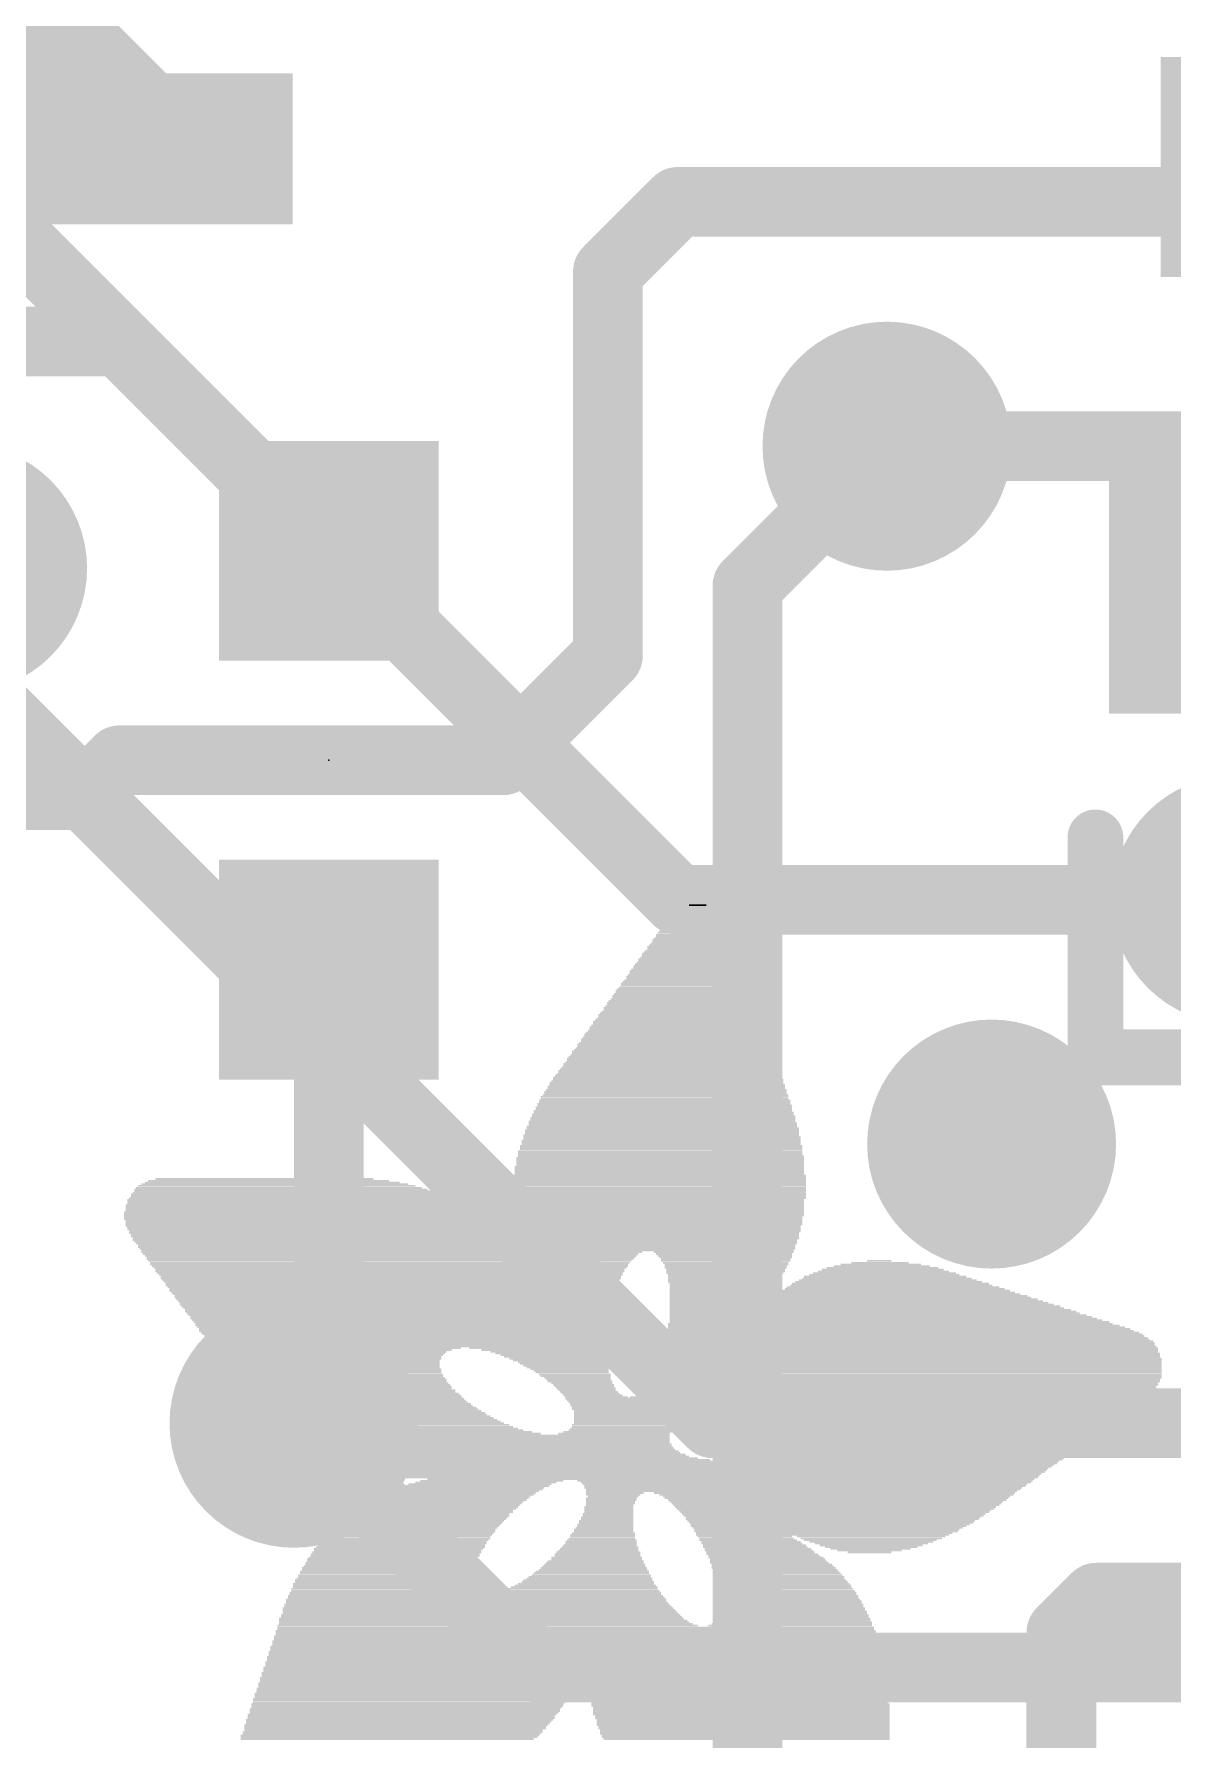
# Model space of a CAD drawing. Extents: x -6.8 to 60.3, y -8.9 to 34.9.
# Drawn here: x 18.74 to 22.89, y 4.82 to 11.02 of the extents above; entities that cross this region are included whole.
import ezdxf

# ---------------------------------------------------------------- set-up
doc = ezdxf.new("R2010")
doc.units = 0
for name, color, linetype in [('1', 12, 'CONTINUOUS'), ('16', 132, 'CONTINUOUS'), ('18', 110, 'CONTINUOUS'), ('21', 40, 'CONTINUOUS'), ('23', 40, 'CONTINUOUS')]:
    doc.layers.add(name, color=color, linetype=linetype)

# ---------------------------------------------------------------- blocks, each defined once
blk = doc.blocks.new('RECT')
blk.add_solid([(-0.5, -0.5), (0.5, -0.5), (-0.5, 0.5), (0.5, 0.5)])
blk = doc.blocks.new('ROUNDV')
at = {"const_width": 0.5}
blk.add_lwpolyline([(0, -0.25, 1), (0, 0.25, 1), (0, -0.25)], format="xyb", dxfattribs=at)

msp = doc.modelspace()

# ---------------------------------------------------------------- linework, layer by layer
at = {"layer": '1'}
for points, const_width in [([(17.78, 12.0341), (19.0801, 10.734)], 0.4064), ([(19.0801, 10.734), (19.0801, 10.607)], 0.4064), ([(20.828, 10.16), (21.082, 10.414)], 0.254), ([(21.082, 10.414), (23.114, 10.414)], 0.254), ([(20.828, 8.763), (20.828, 10.16)], 0.254), ([(17.018, 9.906), (19.05, 9.906)], 0.254), ([(19.05, 9.906), (19.812, 9.144)], 0.254), ([(21.336, 9.017), (21.844, 9.525)], 0.254), ([(21.336, 9.017), (21.336, 4.013)], 0.254), ([(20.447, 8.382), (20.828, 8.763)], 0.254), ([(18.923, 8.255), (19.05, 8.382)], 0.254), ([(19.05, 8.382), (20.447, 8.382)], 0.254), ([(17.728, 8.255), (18.923, 8.255)], 0.254), ([(19.812, 7.62), (19.812, 6.096)], 0.254), ([(19.812, 6.096), (19.685, 5.969)], 0.254), ([(22.479, 5.207), (22.606, 5.334)], 0.254), ([(22.606, 5.334), (23.534, 5.334)], 0.254), ([(22.479, 3.81), (22.479, 5.207)], 0.254)]:
    msp.add_lwpolyline(points, dxfattribs=dict(at, const_width=const_width))
for points, const_width in [([(19.1817, 10.734, 1), (18.9785, 10.734)], 0.2032), ([(19.0083, 10.6622, 1), (19.1519, 10.8058)], 0.2032), ([(18.9785, 10.607, 1), (19.1817, 10.607)], 0.2032), ([(21.082, 10.4775, 1), (21.082, 10.3505)], 0.127), ([(21.1269, 10.3691, 1), (21.0371, 10.4589)], 0.127), ([(20.8915, 10.16, 1), (20.7645, 10.16)], 0.127), ([(20.7831, 10.2049, 1), (20.8729, 10.1151)], 0.127), ([(19.0949, 9.9509, 1), (19.0051, 9.8611)], 0.127), ([(19.05, 9.8425, 1), (19.05, 9.9695)], 0.127), ([(21.8889, 9.4801, 1), (21.7991, 9.5699)], 0.127), ([(19.7671, 9.0991, 1), (19.8569, 9.1889)], 0.127), ([(21.3995, 9.017, 1), (21.2725, 9.017)], 0.127), ([(21.2911, 9.0619, 1), (21.3809, 8.9721)], 0.127), ([(20.8729, 8.7181, 1), (20.7831, 8.8079)], 0.127), ([(20.7645, 8.763, 1), (20.8915, 8.763)], 0.127), ([(19.05, 8.4455, 1), (19.05, 8.3185)], 0.127), ([(19.0949, 8.3371, 1), (19.0051, 8.4269)], 0.127), ([(20.447, 8.3185, 1), (20.447, 8.4455)], 0.127), ([(20.4021, 8.4269, 1), (20.4919, 8.3371)], 0.127), ([(18.923, 8.1915, 1), (18.923, 8.3185)], 0.127), ([(18.8781, 8.2999, 1), (18.9679, 8.2101)], 0.127), ([(19.8755, 7.62, 1), (19.7485, 7.62)], 0.127), ([(19.8569, 6.0511, 1), (19.7671, 6.1409)], 0.127), ([(19.7485, 6.096, 1), (19.8755, 6.096)], 0.127), ([(19.6401, 6.0139, 1), (19.7299, 5.9241)], 0.127), ([(22.606, 5.3975, 1), (22.606, 5.2705)], 0.127), ([(22.6509, 5.2891, 1), (22.5611, 5.3789)], 0.127), ([(22.5425, 5.207, 1), (22.4155, 5.207)], 0.127), ([(22.4341, 5.2519, 1), (22.5239, 5.1621)], 0.127)]:
    msp.add_lwpolyline(points, format="xyb", dxfattribs=dict(at, const_width=const_width))
at = {"layer": '16', "const_width": 0.254}
for points in [[(21.082, 7.874), (18.288, 10.668)], [(24.384, 9.525), (21.844, 9.525)], [(21.209, 5.969), (18.4785, 8.6995)], [(23.114, 7.874), (21.082, 7.874)], [(19.685, 5.969), (20.574, 5.08)], [(21.209, 5.969), (27.051, 5.969)], [(20.574, 5.08), (27.178, 5.08)]]:
    msp.add_lwpolyline(points, dxfattribs=at)
at = {"layer": '16', "const_width": 0.127}
for points in [[(21.844, 9.5885, 1), (21.844, 9.4615)], [(21.082, 7.9375, 1), (21.082, 7.8105)], [(21.0371, 7.8291, 1), (21.1269, 7.9189)], [(19.7299, 6.0139, 1), (19.6401, 5.9241)], [(21.209, 6.0325, 1), (21.209, 5.9055)], [(21.1641, 5.9241, 1), (21.2539, 6.0139)], [(20.574, 5.1435, 1), (20.574, 5.0165)], [(20.5291, 5.0351, 1), (20.6189, 5.1249)]]:
    msp.add_lwpolyline(points, format="xyb", dxfattribs=at)
at = {"layer": '21', "const_width": 0.2032}
for points in [[(20.066, 8.382), (19.558, 8.382)], [(22.603, 7.301), (22.603, 8.101)], [(23.203, 7.301), (22.603, 7.301)]]:
    msp.add_lwpolyline(points, dxfattribs=at)
at = {"layer": '21', "const_width": 0.1016}
for points in [[(19.558, 8.4328, 1), (19.558, 8.3312)], [(20.066, 8.3312, 1), (20.066, 8.4328)], [(22.6538, 8.101, 1), (22.5522, 8.101)], [(22.603, 7.3518, 1), (22.603, 7.2502)], [(22.5522, 7.301, 1), (22.6538, 7.301)]]:
    msp.add_lwpolyline(points, format="xyb", dxfattribs=at)
at = {"layer": '23'}
msp.add_point((19.812, 8.382), dxfattribs=at)

# ---------------------------------------------------------------- block references
at = {"layer": '1', "xscale": 0.8, "yscale": 0.8}
msp.add_blockref('RECT', (23.241, 10.541), dxfattribs=at)
at = {"layer": '1'}
for p, xscale, yscale, rotation in [((19.0801, 10.607), 0.55, 1.2, 270), ((19.812, 9.144), 0.8, 0.8, 270), ((23.053, 9.001), 0.8, 0.9, 180), ((19.812, 7.62), 0.8, 0.8, 270)]:
    msp.add_blockref('RECT', p, dxfattribs=dict(at, xscale=xscale, yscale=yscale, rotation=rotation))
at = {"layer": '18', "xscale": 0.9064, "yscale": 0.9064}
for p in [(21.844, 9.525), (21.844, 9.525), (18.4785, 9.0805), (18.4785, 9.0805), (23.114, 7.874), (23.114, 7.874), (22.225, 6.985), (22.225, 6.985), (19.685, 5.969), (19.685, 5.969)]:
    msp.add_blockref('ROUNDV', p, dxfattribs=at)
at = {"layer": '21'}
for p, xscale, yscale in [((21.1582, 7.8232), 0.1842, 0.0064), ((21.1582, 7.8296), 0.1714, 0.0063), ((21.1614, 7.8359), 0.1524, 0.0064), ((21.1582, 7.8422), 0.1334, 0.0063), ((21.155, 7.8486), 0.1016, 0.0064), ((21.155, 7.855), 0.0635, 0.0063), ((21.1518, 7.7597), 0.2731, 0.0064), ((21.1518, 7.7724), 0.2603, 0.0064), ((21.155, 7.7661), 0.2667, 0.0063), ((21.155, 7.7788), 0.254, 0.0063), ((21.155, 7.7851), 0.2413, 0.0064), ((21.1582, 7.7915), 0.235, 0.0063), ((21.1582, 7.8042), 0.2222, 0.0063), ((21.1582, 7.7978), 0.2222, 0.0064), ((21.1582, 7.8105), 0.2096, 0.0064), ((21.1582, 7.8169), 0.1968, 0.0063), ((21.1392, 7.7026), 0.3365, 0.0063), ((21.1424, 7.6962), 0.3429, 0.0064), ((21.1423, 7.7089), 0.3302, 0.0064), ((21.1455, 7.7153), 0.3238, 0.0063), ((21.1455, 7.728), 0.3112, 0.0063), ((21.1455, 7.7216), 0.3112, 0.0064), ((21.1487, 7.7343), 0.3048, 0.0064), ((21.1486, 7.747), 0.2921, 0.0064), ((21.1486, 7.7407), 0.2921, 0.0063), ((21.1518, 7.7534), 0.2857, 0.0063), ((21.1296, 7.6391), 0.4064, 0.0063), ((21.1297, 7.6454), 0.3937, 0.0064), ((21.1328, 7.6581), 0.3874, 0.0064), ((21.1328, 7.6518), 0.3874, 0.0063), ((21.1328, 7.6645), 0.3746, 0.0063), ((21.136, 7.6772), 0.3683, 0.0063), ((21.136, 7.6708), 0.3683, 0.0064), ((21.136, 7.6835), 0.3556, 0.0064), ((21.1392, 7.6899), 0.3493, 0.0063), ((21.117, 7.5756), 0.4699, 0.0063), ((21.1169, 7.5819), 0.4572, 0.0064), ((21.1201, 7.5946), 0.4508, 0.0064), ((21.1201, 7.5883), 0.4508, 0.0063), ((21.1233, 7.601), 0.4445, 0.0063), ((21.1233, 7.6137), 0.4318, 0.0063), ((21.1233, 7.6073), 0.4318, 0.0064), ((21.1233, 7.62), 0.4191, 0.0064), ((21.1265, 7.6327), 0.4127, 0.0064), ((21.1265, 7.6264), 0.4127, 0.0063), ((21.1042, 7.5121), 0.5334, 0.0063), ((21.1043, 7.5248), 0.5207, 0.0063), ((21.1074, 7.5184), 0.527, 0.0064), ((21.1074, 7.5311), 0.5144, 0.0064), ((21.1074, 7.5438), 0.5016, 0.0064), ((21.1106, 7.5375), 0.508, 0.0063), ((21.1105, 7.5502), 0.4953, 0.0063), ((21.1137, 7.5565), 0.4889, 0.0064), ((21.1137, 7.5692), 0.4763, 0.0064), ((21.1137, 7.5629), 0.4763, 0.0063), ((21.0916, 7.4549), 0.5969, 0.0064), ((21.0916, 7.4486), 0.5969, 0.0063), ((21.0947, 7.4613), 0.5906, 0.0063), ((21.0947, 7.4676), 0.5778, 0.0064), ((21.0979, 7.4803), 0.5715, 0.0064), ((21.0979, 7.474), 0.5715, 0.0063), ((21.0979, 7.4867), 0.5588, 0.0063), ((21.1011, 7.4994), 0.5525, 0.0063), ((21.1011, 7.493), 0.5525, 0.0064), ((21.1011, 7.5057), 0.5397, 0.0064), ((21.0756, 7.3851), 0.6667, 0.0063), ((21.0788, 7.3914), 0.6604, 0.0064), ((21.082, 7.3978), 0.654, 0.0063), ((21.082, 7.4104), 0.6414, 0.0063), ((21.082, 7.4041), 0.6414, 0.0064), ((21.0852, 7.4168), 0.635, 0.0064), ((21.0852, 7.4295), 0.6223, 0.0064), ((21.0884, 7.4232), 0.6287, 0.0063), ((21.0884, 7.4359), 0.6159, 0.0063), ((21.0915, 7.4422), 0.6096, 0.0064), ((21.0662, 7.3279), 0.7239, 0.0064), ((21.0693, 7.3342), 0.7176, 0.0063), ((21.0693, 7.347), 0.7048, 0.0063), ((21.0725, 7.3406), 0.7112, 0.0064), ((21.0724, 7.3533), 0.6985, 0.0064), ((21.0756, 7.3597), 0.6921, 0.0063), ((21.0725, 7.366), 0.6858, 0.0064), ((21.0756, 7.3723), 0.6795, 0.0063), ((21.0789, 7.3787), 0.6731, 0.0064), ((21.0566, 7.2644), 0.7938, 0.0064), ((21.0566, 7.2771), 0.781, 0.0064), ((21.0566, 7.2708), 0.781, 0.0063), ((21.0566, 7.2835), 0.7684, 0.0063), ((21.0598, 7.2961), 0.762, 0.0063), ((21.0598, 7.2898), 0.762, 0.0064), ((21.063, 7.3025), 0.7557, 0.0064), ((21.063, 7.3089), 0.7429, 0.0063), ((21.0661, 7.3216), 0.7366, 0.0063), ((21.0661, 7.3152), 0.7366, 0.0064), ((21.0408, 7.2073), 0.8509, 0.0063), ((21.0439, 7.2009), 0.8572, 0.0064), ((21.0439, 7.2136), 0.8446, 0.0064), ((21.0439, 7.2263), 0.8318, 0.0064), ((21.0471, 7.22), 0.8382, 0.0063), ((21.0471, 7.2327), 0.8255, 0.0063), ((21.0503, 7.239), 0.8191, 0.0064), ((21.0503, 7.2517), 0.8065, 0.0064), ((21.0503, 7.2454), 0.8065, 0.0063), ((21.0535, 7.2581), 0.8001, 0.0063), ((21.0344, 7.1438), 0.9144, 0.0063), ((21.0344, 7.1374), 0.9144, 0.0064), ((21.0343, 7.1565), 0.9017, 0.0063), ((21.0343, 7.1501), 0.9017, 0.0064), ((21.0375, 7.1628), 0.8953, 0.0064), ((21.0375, 7.1755), 0.8827, 0.0064), ((21.0375, 7.1692), 0.8827, 0.0063), ((21.0408, 7.1819), 0.8763, 0.0063), ((21.0407, 7.1946), 0.8636, 0.0063), ((21.0407, 7.1882), 0.8636, 0.0064), ((21.028, 7.0803), 0.9652, 0.0063), ((21.0281, 7.093), 0.9525, 0.0063), ((21.0312, 7.0866), 0.9588, 0.0064), ((21.028, 7.1057), 0.9398, 0.0063), ((21.0312, 7.0993), 0.9462, 0.0064), ((21.0312, 7.1184), 0.9334, 0.0063), ((21.0312, 7.112), 0.9334, 0.0064), ((21.0312, 7.1311), 0.9208, 0.0063), ((21.0343, 7.1247), 0.9271, 0.0064), ((21.0217, 7.0168), 1.0033, 0.0063), ((21.0249, 7.0358), 0.9969, 0.0064), ((21.0249, 7.0295), 0.9969, 0.0063), ((21.0249, 7.0231), 0.9969, 0.0064), ((21.028, 7.0422), 0.9906, 0.0063), ((21.0249, 7.0485), 0.9843, 0.0064), ((21.0249, 7.0676), 0.9715, 0.0063), ((21.0281, 7.0612), 0.9779, 0.0064), ((21.0281, 7.0549), 0.9779, 0.0063), ((21.028, 7.0739), 0.9652, 0.0064), ((21.0185, 6.9596), 1.035, 0.0064), ((21.0185, 6.9533), 1.035, 0.0063), ((21.0217, 6.9787), 1.0287, 0.0063), ((21.0217, 6.9723), 1.0287, 0.0064), ((21.0217, 6.966), 1.0287, 0.0063), ((21.0217, 6.9977), 1.016, 0.0064), ((21.0217, 6.9914), 1.016, 0.0063), ((21.0217, 6.985), 1.016, 0.0064), ((21.0249, 7.0104), 1.0097, 0.0064), ((21.0249, 7.0041), 1.0097, 0.0063), ((21.0154, 6.9024), 1.0541, 0.0063), ((21.0154, 6.8961), 1.0541, 0.0064), ((21.0154, 6.8898), 1.0541, 0.0063), ((21.0185, 6.9342), 1.0478, 0.0064), ((21.0185, 6.9279), 1.0478, 0.0063), ((21.0185, 6.9215), 1.0478, 0.0064), ((21.0185, 6.9152), 1.0478, 0.0063), ((21.0185, 6.9088), 1.0478, 0.0064), ((21.0185, 6.9469), 1.035, 0.0064), ((21.0217, 6.9405), 1.0414, 0.0063), ((19.631, 6.8262), 1.0414, 0.0063), ((19.6215, 6.8326), 1.0096, 0.0064), ((19.6151, 6.839), 0.9715, 0.0063), ((19.6057, 6.8453), 0.9271, 0.0064), ((19.593, 6.8517), 0.8763, 0.0063), ((19.577, 6.858), 0.7937, 0.0064), ((21.0153, 6.8707), 1.0668, 0.0064), ((21.0153, 6.8643), 1.0668, 0.0063), ((21.0153, 6.858), 1.0668, 0.0064), ((21.0153, 6.8517), 1.0668, 0.0063), ((21.0153, 6.8453), 1.0668, 0.0064), ((21.0153, 6.839), 1.0668, 0.0063), ((21.0153, 6.8326), 1.0668, 0.0064), ((21.0153, 6.8262), 1.0668, 0.0063), ((21.0154, 6.8834), 1.0541, 0.0064), ((21.0154, 6.8771), 1.0541, 0.0063), ((19.6723, 6.7818), 1.1874, 0.0064), ((19.6787, 6.7755), 1.2001, 0.0063), ((19.685, 6.7691), 1.2128, 0.0064), ((19.6691, 6.7881), 1.1684, 0.0063), ((19.6564, 6.8009), 1.1303, 0.0063), ((19.666, 6.7945), 1.1493, 0.0064), ((19.6532, 6.8072), 1.1113, 0.0064), ((19.6374, 6.8199), 1.0668, 0.0064), ((19.6469, 6.8136), 1.0858, 0.0063), ((21.0153, 6.8199), 1.0668, 0.0064), ((21.0153, 6.8136), 1.0668, 0.0063), ((21.0153, 6.8072), 1.0668, 0.0064), ((21.0153, 6.8009), 1.0668, 0.0063), ((21.0153, 6.7945), 1.0668, 0.0064), ((21.0153, 6.7881), 1.0668, 0.0063), ((21.0122, 6.7818), 1.0605, 0.0064), ((21.0122, 6.7755), 1.0605, 0.0063), ((21.0122, 6.7691), 1.0605, 0.0064), ((19.7104, 6.731), 1.289, 0.0064), ((19.7136, 6.7247), 1.2954, 0.0063), ((19.7231, 6.712), 1.3144, 0.0063), ((19.7041, 6.7374), 1.2763, 0.0063), ((19.7168, 6.7183), 1.3017, 0.0064), ((19.7294, 6.7056), 1.3145, 0.0064), ((19.6882, 6.7628), 1.2319, 0.0063), ((19.6945, 6.7564), 1.2446, 0.0064), ((19.6977, 6.75), 1.251, 0.0063), ((19.7041, 6.7437), 1.2637, 0.0064), ((21.0122, 6.7628), 1.0605, 0.0063), ((21.0122, 6.7564), 1.0605, 0.0064), ((21.0122, 6.75), 1.0605, 0.0063), ((21.0122, 6.7437), 1.0605, 0.0064), ((21.0122, 6.7374), 1.0605, 0.0063), ((21.0122, 6.731), 1.0605, 0.0064), ((21.0122, 6.7247), 1.0605, 0.0063), ((21.009, 6.7183), 1.0541, 0.0064), ((21.0122, 6.712), 1.0477, 0.0063), ((21.0122, 6.7056), 1.0477, 0.0064), ((19.7326, 6.6993), 1.3208, 0.0063), ((19.7358, 6.6929), 1.3272, 0.0064), ((19.739, 6.6866), 1.3335, 0.0063), ((19.7454, 6.6802), 1.3335, 0.0064), ((19.7485, 6.6739), 1.3398, 0.0063), ((19.7549, 6.6675), 1.3399, 0.0064), ((19.758, 6.6612), 1.3462, 0.0063), ((19.7675, 6.6485), 1.3525, 0.0063), ((19.7644, 6.6548), 1.3462, 0.0064), ((19.7739, 6.6421), 1.3526, 0.0064), ((21.009, 6.6866), 1.0414, 0.0063), ((21.0122, 6.6993), 1.0477, 0.0063), ((21.0122, 6.6929), 1.0477, 0.0064), ((21.0122, 6.6802), 1.0351, 0.0064), ((21.0122, 6.6739), 1.0351, 0.0063), ((21.0122, 6.6675), 1.0351, 0.0064), ((21.009, 6.6612), 1.0287, 0.0063), ((21.0122, 6.6548), 1.0223, 0.0064), ((21.0122, 6.6485), 1.0223, 0.0063), ((21.0122, 6.6421), 1.0223, 0.0064), ((19.7771, 6.6358), 1.3589, 0.0063), ((19.7835, 6.6294), 1.3589, 0.0064), ((19.7866, 6.6231), 1.3526, 0.0063), ((19.793, 6.6167), 1.3525, 0.0064), ((19.7962, 6.6104), 1.3589, 0.0063), ((19.8025, 6.604), 1.3589, 0.0064), ((19.8056, 6.5977), 1.3525, 0.0063), ((19.8088, 6.5913), 1.3589, 0.0064), ((19.8152, 6.585), 1.3589, 0.0063), ((19.8184, 6.5786), 1.3525, 0.0064), ((21.009, 6.6358), 1.016, 0.0063), ((21.0122, 6.6294), 1.0097, 0.0064), ((21.0122, 6.6231), 1.0097, 0.0063), ((21.009, 6.6167), 1.0033, 0.0064), ((21.009, 6.5977), 0.9906, 0.0063), ((21.0122, 6.6104), 0.9969, 0.0063), ((21.0122, 6.604), 0.9969, 0.0064), ((20.7359, 6.5913), 0.4318, 0.0064), ((20.7295, 6.585), 0.4191, 0.0063), ((20.7296, 6.5786), 0.4064, 0.0064), ((21.2503, 6.5913), 0.508, 0.0064), ((21.2503, 6.585), 0.4953, 0.0063), ((21.2535, 6.5786), 0.4889, 0.0064), ((19.8247, 6.5723), 1.3526, 0.0063), ((19.8279, 6.5659), 1.3589, 0.0064), ((19.8311, 6.5596), 1.3525, 0.0063), ((19.8374, 6.5532), 1.3526, 0.0064), ((19.8406, 6.5469), 1.3589, 0.0063), ((19.8438, 6.5405), 1.3525, 0.0064), ((19.8501, 6.5342), 1.3526, 0.0063), ((19.8565, 6.5278), 1.3525, 0.0064), ((19.8565, 6.5215), 1.3525, 0.0063), ((20.7264, 6.5723), 0.4, 0.0063), ((20.7233, 6.5659), 0.3937, 0.0064), ((20.7232, 6.5596), 0.381, 0.0063), ((20.7201, 6.5532), 0.3747, 0.0064), ((20.7169, 6.5469), 0.3683, 0.0063), ((20.7201, 6.5405), 0.3619, 0.0064), ((20.7169, 6.5342), 0.3556, 0.0063), ((20.7137, 6.5278), 0.3492, 0.0064), ((20.7169, 6.5215), 0.3429, 0.0063), ((21.2566, 6.5723), 0.4826, 0.0063), ((21.2567, 6.5659), 0.4699, 0.0064), ((21.2567, 6.5596), 0.4699, 0.0063), ((21.2566, 6.5532), 0.4572, 0.0064), ((21.2598, 6.5469), 0.4508, 0.0063), ((21.2567, 6.5405), 0.4445, 0.0064), ((21.2567, 6.5342), 0.4445, 0.0063), ((21.2566, 6.5278), 0.4318, 0.0064), ((21.2566, 6.5215), 0.4318, 0.0063), ((21.8313, 6.5215), 0.4762, 0.0063), ((21.8282, 6.5278), 0.4445, 0.0064), ((21.8281, 6.5342), 0.4064, 0.0063), ((21.825, 6.5405), 0.3493, 0.0064), ((21.8218, 6.5469), 0.2921, 0.0063), ((21.8186, 6.5532), 0.2096, 0.0064), ((21.8155, 6.5596), 0.0889, 0.0063), ((19.8628, 6.5151), 1.3526, 0.0064), ((19.8692, 6.5088), 1.3525, 0.0063), ((20.0374, 6.5024), 1.6764, 0.0064), ((20.0374, 6.4961), 1.6764, 0.0063), ((20.0374, 6.4897), 1.6637, 0.0064), ((20.0406, 6.4834), 1.6574, 0.0063), ((20.0406, 6.477), 1.6446, 0.0064), ((20.0406, 6.4707), 1.6446, 0.0063), ((20.0437, 6.4643), 1.6383, 0.0064), ((20.0438, 6.458), 1.6256, 0.0063), ((20.7137, 6.5151), 0.3366, 0.0064), ((20.7169, 6.5088), 0.3302, 0.0063), ((21.2535, 6.5151), 0.4255, 0.0064), ((21.2535, 6.5088), 0.4127, 0.0063), ((21.2535, 6.5024), 0.4127, 0.0064), ((21.2503, 6.4961), 0.4064, 0.0063), ((21.2471, 6.4897), 0.4, 0.0064), ((21.2471, 6.4834), 0.4, 0.0063), ((21.2471, 6.477), 0.3874, 0.0064), ((21.2439, 6.4707), 0.381, 0.0063), ((21.2408, 6.4643), 0.3747, 0.0064), ((21.2408, 6.458), 0.3747, 0.0063), ((21.8726, 6.458), 0.8001, 0.0063), ((21.8663, 6.4643), 0.7747, 0.0064), ((21.8599, 6.4707), 0.7366, 0.0063), ((21.8567, 6.477), 0.7176, 0.0064), ((21.8504, 6.4834), 0.6795, 0.0063), ((21.8472, 6.4897), 0.6477, 0.0064), ((21.844, 6.4961), 0.616, 0.0063), ((21.8377, 6.5024), 0.5905, 0.0064), ((21.8345, 6.5088), 0.5461, 0.0063), ((21.8345, 6.5151), 0.5207, 0.0064), ((20.0438, 6.4516), 1.6256, 0.0064), ((20.0437, 6.4453), 1.6129, 0.0063), ((20.047, 6.4389), 1.6065, 0.0064), ((20.0501, 6.4325), 1.6002, 0.0063), ((20.0501, 6.4262), 1.6002, 0.0064), ((20.0502, 6.4199), 1.5875, 0.0063), ((20.0533, 6.4135), 1.5812, 0.0064), ((20.0565, 6.4072), 1.5748, 0.0063), ((20.0533, 6.4008), 1.5684, 0.0064), ((20.0565, 6.3944), 1.5621, 0.0063), ((21.2248, 6.4199), 0.3429, 0.0063), ((21.2344, 6.4453), 0.362, 0.0063), ((21.2312, 6.4389), 0.3556, 0.0064), ((21.2312, 6.4325), 0.3556, 0.0063), ((21.228, 6.4262), 0.3493, 0.0064), ((21.2217, 6.4135), 0.3366, 0.0064), ((21.2185, 6.4072), 0.3302, 0.0063), ((21.2185, 6.4008), 0.3302, 0.0064), ((21.2154, 6.3944), 0.3239, 0.0063), ((21.2376, 6.4516), 0.3683, 0.0064), ((21.9329, 6.3944), 1.0858, 0.0063), ((21.9234, 6.4008), 1.0541, 0.0064), ((21.917, 6.4072), 1.0287, 0.0063), ((21.9139, 6.4135), 0.9969, 0.0064), ((21.9075, 6.4199), 0.9716, 0.0063), ((21.898, 6.4262), 0.9398, 0.0064), ((21.8948, 6.4325), 0.9208, 0.0063), ((21.8885, 6.4389), 0.8827, 0.0064), ((21.8821, 6.4453), 0.8572, 0.0063), ((21.8758, 6.4516), 0.8319, 0.0064), ((20.0597, 6.3881), 1.5557, 0.0064), ((20.0628, 6.3818), 1.5494, 0.0063), ((20.0628, 6.3754), 1.5494, 0.0064), ((20.0629, 6.3691), 1.5367, 0.0063), ((20.066, 6.3627), 1.5304, 0.0064), ((20.0692, 6.3563), 1.524, 0.0063), ((20.0692, 6.35), 1.524, 0.0064), ((20.0724, 6.3437), 1.5177, 0.0063), ((20.0755, 6.3373), 1.5113, 0.0064), ((20.0755, 6.331), 1.4986, 0.0063), ((21.8567, 6.331), 1.6192, 0.0063), ((21.7995, 6.3691), 1.4923, 0.0063), ((21.2122, 6.3881), 0.3175, 0.0064), ((21.209, 6.3818), 0.3112, 0.0063), ((21.7932, 6.3754), 1.4796, 0.0064), ((21.8218, 6.3563), 1.5367, 0.0063), ((21.8313, 6.35), 1.5558, 0.0064), ((21.8408, 6.3437), 1.5748, 0.0063), ((21.8535, 6.3373), 1.6002, 0.0064), ((21.8123, 6.3627), 1.5177, 0.0064), ((21.9424, 6.3818), 1.143, 0.0063), ((21.9361, 6.3881), 1.1049, 0.0064), ((20.0755, 6.3246), 1.4986, 0.0064), ((20.0787, 6.3182), 1.4922, 0.0063), ((20.0818, 6.3119), 1.4859, 0.0064), ((20.0818, 6.3056), 1.4859, 0.0063), ((20.0851, 6.2992), 1.4795, 0.0064), ((20.0882, 6.2929), 1.4732, 0.0063), ((20.0914, 6.2865), 1.4668, 0.0064), ((20.0914, 6.2801), 1.4668, 0.0063), ((20.0946, 6.2738), 1.4605, 0.0064), ((20.0978, 6.2675), 1.4541, 0.0063), ((21.9107, 6.2865), 1.7399, 0.0064), ((21.917, 6.2801), 1.7526, 0.0063), ((21.9202, 6.2738), 1.759, 0.0064), ((21.9266, 6.2675), 1.7717, 0.0063), ((21.8694, 6.3246), 1.6446, 0.0064), ((21.8789, 6.3182), 1.6637, 0.0063), ((21.8948, 6.3056), 1.6954, 0.0063), ((21.9044, 6.2992), 1.7145, 0.0064), ((21.9107, 6.2929), 1.7272, 0.0063), ((21.8885, 6.3119), 1.6827, 0.0064), ((20.1009, 6.2611), 1.4478, 0.0064), ((20.1009, 6.2548), 1.4478, 0.0063), ((20.1041, 6.2484), 1.4414, 0.0064), ((19.8406, 6.242), 0.9017, 0.0063), ((19.8279, 6.2357), 0.8636, 0.0064), ((19.8184, 6.2294), 0.8445, 0.0063), ((19.8184, 6.223), 0.8319, 0.0064), ((19.8152, 6.2103), 0.8128, 0.0064), ((19.8184, 6.2167), 0.8191, 0.0063), ((20.574, 6.242), 0.5016, 0.0063), ((20.5962, 6.2357), 0.4572, 0.0064), ((20.6121, 6.2294), 0.4254, 0.0063), ((20.6216, 6.223), 0.4064, 0.0064), ((20.6312, 6.2167), 0.3873, 0.0063), ((20.6375, 6.2103), 0.3746, 0.0064), ((21.9298, 6.2167), 1.8161, 0.0063), ((21.9298, 6.2103), 1.8161, 0.0064), ((21.9297, 6.2294), 1.8034, 0.0063), ((21.9329, 6.223), 1.8098, 0.0064), ((21.9266, 6.2611), 1.7843, 0.0064), ((21.9266, 6.2548), 1.7843, 0.0063), ((21.9298, 6.2484), 1.7907, 0.0064), ((21.9329, 6.242), 1.797, 0.0063), ((21.9329, 6.2357), 1.797, 0.0064), ((19.8184, 6.2039), 0.8065, 0.0063), ((19.8184, 6.1976), 0.7937, 0.0064), ((19.8215, 6.1913), 0.7874, 0.0063), ((19.8215, 6.1849), 0.7874, 0.0064), ((19.8247, 6.1786), 0.781, 0.0063), ((19.8279, 6.1722), 0.7747, 0.0064), ((19.8343, 6.1659), 0.7747, 0.0063), ((19.8343, 6.1595), 0.7747, 0.0064), ((19.8374, 6.1532), 0.7684, 0.0063), ((19.8438, 6.1468), 0.7683, 0.0064), ((20.647, 6.2039), 0.3556, 0.0063), ((20.6533, 6.1976), 0.3429, 0.0064), ((20.6629, 6.1913), 0.3238, 0.0063), ((20.6661, 6.1849), 0.3175, 0.0064), ((20.6724, 6.1786), 0.3048, 0.0063), ((20.682, 6.1722), 0.2985, 0.0064), ((20.6883, 6.1659), 0.2858, 0.0063), ((20.6946, 6.1595), 0.2731, 0.0064), ((20.6979, 6.1532), 0.2667, 0.0063), ((20.7074, 6.1468), 0.2603, 0.0064), ((21.9202, 6.1532), 1.8478, 0.0063), ((21.9202, 6.1468), 1.8478, 0.0064), ((21.9234, 6.1659), 1.8415, 0.0063), ((21.9234, 6.1595), 1.8415, 0.0064), ((21.9266, 6.1786), 1.8351, 0.0063), ((21.9266, 6.1722), 1.8351, 0.0064), ((21.9297, 6.1913), 1.8288, 0.0063), ((21.9297, 6.1849), 1.8288, 0.0064), ((21.9329, 6.2039), 1.8224, 0.0063), ((21.9329, 6.1976), 1.8224, 0.0064), ((19.8469, 6.1405), 0.762, 0.0063), ((19.8501, 6.1341), 0.7684, 0.0064), ((19.8565, 6.1278), 0.7683, 0.0063), ((19.8596, 6.1214), 0.762, 0.0064), ((19.8628, 6.1151), 0.7684, 0.0063), ((19.8692, 6.1087), 0.7683, 0.0064), ((19.8755, 6.1024), 0.7684, 0.0063), ((19.8787, 6.096), 0.762, 0.0064), ((19.885, 6.0897), 0.7747, 0.0063), ((19.8882, 6.0833), 0.7684, 0.0064), ((20.7105, 6.1405), 0.254, 0.0063), ((20.7169, 6.1341), 0.2413, 0.0064), ((20.7201, 6.1278), 0.2349, 0.0063), ((20.7264, 6.1214), 0.235, 0.0064), ((20.7327, 6.1151), 0.2223, 0.0063), ((20.7391, 6.1087), 0.2222, 0.0064), ((20.7423, 6.1024), 0.2159, 0.0063), ((20.7487, 6.096), 0.2159, 0.0064), ((20.7518, 6.0897), 0.2096, 0.0063), ((20.7582, 6.0833), 0.2095, 0.0064), ((21.8821, 6.0833), 1.8606, 0.0064), ((21.8853, 6.0897), 1.8669, 0.0063), ((21.8948, 6.1024), 1.8606, 0.0063), ((21.8948, 6.096), 1.8606, 0.0064), ((21.9012, 6.1087), 1.8605, 0.0064), ((21.9043, 6.1151), 1.8542, 0.0063), ((21.9107, 6.1278), 1.8542, 0.0063), ((21.9107, 6.1214), 1.8542, 0.0064), ((21.917, 6.1405), 1.8542, 0.0063), ((21.917, 6.1341), 1.8542, 0.0064), ((19.8978, 6.077), 0.7747, 0.0063), ((19.9041, 6.0706), 0.7747, 0.0064), ((19.9073, 6.0643), 0.7811, 0.0063), ((19.9136, 6.0579), 0.781, 0.0064), ((19.92, 6.0516), 0.7811, 0.0063), ((19.9263, 6.0452), 0.781, 0.0064), ((19.9327, 6.0389), 0.7937, 0.0063), ((19.939, 6.0325), 0.7938, 0.0064), ((19.9486, 6.0262), 0.8001, 0.0063), ((19.9549, 6.0198), 0.8001, 0.0064), ((20.7645, 6.077), 0.2096, 0.0063), ((20.7741, 6.0706), 0.2159, 0.0064), ((20.7867, 6.0643), 0.2286, 0.0063), ((20.9804, 6.0579), 0.616, 0.0064), ((20.9677, 6.0516), 0.5778, 0.0063), ((20.9581, 6.0452), 0.5461, 0.0064), ((20.9487, 6.0389), 0.5143, 0.0063), ((20.9423, 6.0325), 0.5016, 0.0064), ((20.936, 6.0262), 0.4763, 0.0063), ((20.9296, 6.0198), 0.4636, 0.0064), ((21.1201, 6.0643), 0.4254, 0.0063), ((21.8663, 6.0706), 1.8669, 0.0064), ((21.8726, 6.077), 1.8669, 0.0063), ((22.1266, 6.0643), 1.3335, 0.0063), ((22.1393, 6.0579), 1.2954, 0.0064), ((22.1456, 6.0516), 1.2573, 0.0063), ((22.1488, 6.0452), 1.2382, 0.0064), ((22.1552, 6.0389), 1.2129, 0.0063), ((22.152, 6.0325), 1.1938, 0.0064), ((22.1519, 6.0262), 1.1811, 0.0063), ((22.152, 6.0198), 1.1684, 0.0064), ((19.9644, 6.0135), 0.8064, 0.0063), ((19.9739, 6.0071), 0.8128, 0.0064), ((19.9803, 6.0008), 0.8128, 0.0063), ((19.9898, 5.9944), 0.8192, 0.0064), ((19.9993, 5.9881), 0.8255, 0.0063), ((20.0152, 5.9754), 0.8446, 0.0063), ((20.0089, 5.9817), 0.8319, 0.0064), ((20.0279, 5.969), 0.8446, 0.0064), ((20.0406, 5.9627), 0.8572, 0.0063), ((20.8851, 5.9627), 0.3747, 0.0063), ((20.9232, 6.0135), 0.4381, 0.0063), ((20.9201, 6.0071), 0.4318, 0.0064), ((20.9138, 6.0008), 0.4191, 0.0063), ((20.9074, 5.9944), 0.4064, 0.0064), ((20.9042, 5.9881), 0.4, 0.0063), ((20.8979, 5.9817), 0.3873, 0.0064), ((20.8947, 5.9754), 0.381, 0.0063), ((20.8915, 5.969), 0.3746, 0.0064), ((22.1488, 6.0135), 1.1494, 0.0063), ((22.1488, 6.0071), 1.1366, 0.0064), ((22.1456, 6.0008), 1.1303, 0.0063), ((22.1266, 5.9754), 1.0922, 0.0063), ((22.1234, 5.969), 1.0858, 0.0064), ((22.1171, 5.9627), 1.0731, 0.0063), ((22.1425, 5.9944), 1.1113, 0.0064), ((22.1393, 5.9881), 1.1049, 0.0063), ((22.1329, 5.9817), 1.0922, 0.0064), ((20.0501, 5.9563), 0.8636, 0.0064), ((20.0629, 5.95), 0.8763, 0.0063), ((20.0755, 5.9436), 0.889, 0.0064), ((20.0946, 5.9373), 0.9144, 0.0063), ((20.1136, 5.9309), 0.9398, 0.0064), ((20.3518, 5.9245), 1.4033, 0.0063), ((20.3549, 5.9182), 1.397, 0.0064), ((20.3613, 5.9119), 1.3843, 0.0063), ((20.3645, 5.9055), 1.3779, 0.0064), ((20.3676, 5.8992), 1.3716, 0.0063), ((20.8502, 5.9309), 0.4064, 0.0064), ((20.863, 5.9373), 0.3937, 0.0063), ((20.8725, 5.9436), 0.3747, 0.0064), ((20.8788, 5.95), 0.3746, 0.0063), ((20.8819, 5.9563), 0.3683, 0.0064), ((22.0376, 5.8992), 1.0541, 0.0063), ((22.0472, 5.9055), 1.0604, 0.0064), ((22.0568, 5.9119), 1.0541, 0.0063), ((22.0663, 5.9182), 1.0605, 0.0064), ((22.0757, 5.9245), 1.0541, 0.0063), ((22.0822, 5.9309), 1.0541, 0.0064), ((22.0917, 5.9373), 1.0605, 0.0063), ((22.1044, 5.95), 1.0731, 0.0063), ((22.098, 5.9436), 1.0604, 0.0064), ((22.1107, 5.9563), 1.0732, 0.0064), ((20.374, 5.8928), 1.3716, 0.0064), ((20.3803, 5.8864), 1.3589, 0.0063), ((20.3866, 5.8801), 1.3589, 0.0064), ((20.3962, 5.8738), 1.3526, 0.0063), ((20.4058, 5.8674), 1.3589, 0.0064), ((20.4153, 5.8611), 1.3525, 0.0063), ((20.428, 5.8547), 1.3653, 0.0064), ((20.4407, 5.8483), 1.3653, 0.0063), ((20.4628, 5.842), 1.3843, 0.0064), ((20.4883, 5.8357), 1.4224, 0.0063), ((21.8821, 5.8357), 1.2002, 0.0063), ((21.9107, 5.842), 1.1557, 0.0064), ((21.9329, 5.8483), 1.124, 0.0063), ((21.9488, 5.8547), 1.1176, 0.0064), ((21.9647, 5.8611), 1.0985, 0.0063), ((21.9774, 5.8674), 1.0859, 0.0064), ((21.9932, 5.8738), 1.0795, 0.0063), ((22.0059, 5.8801), 1.0668, 0.0064), ((22.0155, 5.8864), 1.0605, 0.0063), ((22.0282, 5.8928), 1.0605, 0.0064), ((21.1328, 5.8293), 2.6734, 0.0064), ((21.1328, 5.823), 2.6606, 0.0063), ((21.136, 5.8166), 2.6289, 0.0064), ((21.1392, 5.8102), 2.6099, 0.0063), ((21.1392, 5.8039), 2.5845, 0.0064), ((21.1455, 5.7976), 2.559, 0.0063), ((21.1518, 5.7912), 2.5337, 0.0064), ((21.155, 5.7849), 2.5019, 0.0063), ((21.1646, 5.7785), 2.4701, 0.0064), ((21.1805, 5.7721), 2.4257, 0.0063), ((20.2756, 5.7087), 0.5651, 0.0063), ((20.2851, 5.715), 0.5588, 0.0064), ((20.301, 5.7214), 0.5525, 0.0063), ((20.3137, 5.7277), 0.5525, 0.0064), ((20.3295, 5.734), 0.5334, 0.0063), ((20.3486, 5.7404), 0.5334, 0.0064), ((20.3613, 5.7468), 0.5207, 0.0063), ((20.3835, 5.7531), 0.5144, 0.0064), ((20.4058, 5.7595), 0.5207, 0.0063), ((21.2757, 5.7658), 2.2098, 0.0064), ((21.5456, 5.7595), 1.6573, 0.0063), ((21.5488, 5.7531), 1.6383, 0.0064), ((21.5456, 5.7468), 1.6193, 0.0063), ((21.5392, 5.734), 1.5938, 0.0063), ((21.5456, 5.7404), 1.6065, 0.0064), ((21.5392, 5.7277), 1.5812, 0.0064), ((21.5328, 5.7214), 1.5685, 0.0063), ((20.8534, 5.715), 0.2096, 0.0064), ((20.847, 5.7087), 0.1969, 0.0063), ((21.6535, 5.715), 1.3144, 0.0064), ((21.6599, 5.7087), 1.2891, 0.0063), ((20.1898, 5.6515), 0.5842, 0.0064), ((20.1994, 5.6579), 0.5905, 0.0063), ((20.2089, 5.6642), 0.5842, 0.0064), ((20.2152, 5.6706), 0.5842, 0.0063), ((20.2248, 5.6769), 0.5779, 0.0064), ((20.2311, 5.6833), 0.5778, 0.0063), ((20.2438, 5.6896), 0.5778, 0.0064), ((20.2534, 5.6959), 0.5715, 0.0063), ((20.2629, 5.7023), 0.5651, 0.0064), ((20.8312, 5.6642), 0.1778, 0.0064), ((20.8312, 5.6579), 0.1778, 0.0063), ((20.8312, 5.6515), 0.1778, 0.0064), ((20.8407, 5.6959), 0.1842, 0.0063), ((20.8407, 5.6896), 0.1842, 0.0064), ((20.8375, 5.6833), 0.1778, 0.0063), ((20.8375, 5.6769), 0.1778, 0.0064), ((20.8344, 5.6706), 0.1715, 0.0063), ((20.847, 5.7023), 0.1841, 0.0064), ((21.6599, 5.7023), 1.2637, 0.0064), ((21.6599, 5.6959), 1.2509, 0.0063), ((21.6631, 5.6896), 1.2319, 0.0064), ((21.6599, 5.6833), 1.2129, 0.0063), ((21.6599, 5.6769), 1.2001, 0.0064), ((21.6599, 5.6706), 1.1875, 0.0063), ((21.6567, 5.6642), 1.1684, 0.0064), ((21.6567, 5.6579), 1.1557, 0.0063), ((21.6535, 5.6515), 1.1366, 0.0064), ((20.1264, 5.588), 0.5969, 0.0064), ((20.1327, 5.5944), 0.5969, 0.0063), ((20.1391, 5.6007), 0.5969, 0.0064), ((20.1454, 5.6071), 0.5969, 0.0063), ((20.1517, 5.6134), 0.5969, 0.0064), ((20.158, 5.6198), 0.5969, 0.0063), ((20.1645, 5.6261), 0.5969, 0.0064), ((20.1708, 5.6325), 0.5969, 0.0063), ((20.174, 5.6388), 0.5905, 0.0064), ((20.1867, 5.6452), 0.5905, 0.0063), ((20.8153, 5.588), 0.2096, 0.0064), ((20.8185, 5.6007), 0.2032, 0.0064), ((20.8185, 5.5944), 0.2032, 0.0063), ((20.8217, 5.6134), 0.1969, 0.0064), ((20.8217, 5.6071), 0.1969, 0.0063), ((20.8249, 5.6261), 0.1905, 0.0064), ((20.8249, 5.6198), 0.1905, 0.0063), ((20.828, 5.6388), 0.1842, 0.0064), ((20.828, 5.6325), 0.1842, 0.0063), ((20.8312, 5.6452), 0.1778, 0.0063), ((21.6535, 5.6452), 1.124, 0.0063), ((21.6503, 5.6388), 1.1049, 0.0064), ((21.6503, 5.6325), 1.0922, 0.0063), ((21.6471, 5.6261), 1.0731, 0.0064), ((21.644, 5.6198), 1.0668, 0.0063), ((21.6408, 5.6134), 1.0478, 0.0064), ((21.6408, 5.6071), 1.035, 0.0063), ((21.6376, 5.6007), 1.016, 0.0064), ((21.6313, 5.5944), 1.0033, 0.0063), ((21.6281, 5.588), 0.9842, 0.0064), ((20.0755, 5.5245), 0.6096, 0.0064), ((20.0819, 5.5309), 0.6096, 0.0063), ((20.0882, 5.5436), 0.6096, 0.0063), ((20.0851, 5.5372), 0.6033, 0.0064), ((20.0946, 5.5499), 0.6096, 0.0064), ((20.0978, 5.5563), 0.6033, 0.0063), ((20.1041, 5.5626), 0.6032, 0.0064), ((20.1105, 5.569), 0.6033, 0.0063), ((20.1168, 5.5753), 0.6032, 0.0064), ((20.1199, 5.5817), 0.5969, 0.0063), ((20.7995, 5.5245), 0.2667, 0.0064), ((20.8026, 5.5372), 0.2604, 0.0064), ((20.8026, 5.5309), 0.2604, 0.0063), ((20.8058, 5.5436), 0.254, 0.0063), ((20.8057, 5.5499), 0.2413, 0.0064), ((20.8089, 5.5626), 0.2349, 0.0064), ((20.8089, 5.5563), 0.2349, 0.0063), ((20.8121, 5.569), 0.2286, 0.0063), ((20.8122, 5.5817), 0.2159, 0.0063), ((20.8122, 5.5753), 0.2159, 0.0064), ((21.6249, 5.5817), 0.9652, 0.0063), ((21.6218, 5.5753), 0.9589, 0.0064), ((21.6154, 5.569), 0.9334, 0.0063), ((21.609, 5.5626), 0.9207, 0.0064), ((21.3265, 5.5563), 0.3429, 0.0063), ((21.3329, 5.5499), 0.3429, 0.0064), ((21.3392, 5.5436), 0.3556, 0.0063), ((21.3487, 5.5372), 0.362, 0.0064), ((21.3519, 5.5309), 0.3683, 0.0063), ((21.3614, 5.5245), 0.3746, 0.0064), ((21.7869, 5.5563), 0.5397, 0.0063), ((21.7869, 5.5499), 0.5143, 0.0064), ((21.7837, 5.5436), 0.4826, 0.0063), ((21.7869, 5.5372), 0.4509, 0.0064), ((21.7869, 5.5309), 0.4127, 0.0063), ((21.7869, 5.5245), 0.3747, 0.0064), ((20.0374, 5.461), 0.6223, 0.0064), ((20.0437, 5.4737), 0.6223, 0.0064), ((20.0437, 5.4674), 0.6223, 0.0063), ((20.047, 5.4801), 0.6159, 0.0063), ((20.0533, 5.4928), 0.616, 0.0063), ((20.0533, 5.4864), 0.616, 0.0064), ((20.0597, 5.4991), 0.6159, 0.0064), ((20.066, 5.5118), 0.616, 0.0064), ((20.0628, 5.5055), 0.6096, 0.0063), ((20.0724, 5.5182), 0.6159, 0.0063), ((20.7804, 5.461), 0.3556, 0.0064), ((20.7836, 5.4674), 0.3493, 0.0063), ((20.7867, 5.4801), 0.3302, 0.0063), ((20.7867, 5.4737), 0.3302, 0.0064), ((20.7899, 5.4928), 0.3112, 0.0063), ((20.7899, 5.4864), 0.3112, 0.0064), ((20.7931, 5.4991), 0.3048, 0.0064), ((20.7931, 5.5055), 0.2921, 0.0063), ((20.7963, 5.5118), 0.2857, 0.0064), ((20.7994, 5.5182), 0.2794, 0.0063), ((21.3646, 5.5182), 0.381, 0.0063), ((21.3741, 5.5118), 0.3874, 0.0064), ((21.3773, 5.5055), 0.3937, 0.0063), ((21.3836, 5.4991), 0.3937, 0.0064), ((21.39, 5.4928), 0.4064, 0.0063), ((21.3963, 5.4864), 0.4064, 0.0064), ((21.4027, 5.4801), 0.4191, 0.0063), ((21.4091, 5.4737), 0.4191, 0.0064), ((21.4122, 5.4674), 0.4254, 0.0063), ((21.4154, 5.461), 0.4318, 0.0064), ((21.7869, 5.5182), 0.3365, 0.0063), ((21.7837, 5.5118), 0.2921, 0.0064), ((21.7805, 5.5055), 0.235, 0.0063), ((21.7805, 5.4991), 0.1588, 0.0064), ((20.0184, 5.4039), 0.6477, 0.0063), ((20.0216, 5.4165), 0.6413, 0.0063), ((20.0216, 5.4102), 0.6413, 0.0064), ((20.0247, 5.4293), 0.635, 0.0063), ((20.0247, 5.4229), 0.635, 0.0064), ((20.0279, 5.442), 0.6286, 0.0063), ((20.0279, 5.4356), 0.6286, 0.0064), ((20.0343, 5.4483), 0.6287, 0.0064), ((20.0374, 5.4546), 0.6223, 0.0063), ((20.7613, 5.4039), 0.4572, 0.0063), ((20.7614, 5.4102), 0.4445, 0.0064), ((20.7677, 5.4165), 0.4318, 0.0063), ((20.7676, 5.4229), 0.4191, 0.0064), ((20.7708, 5.4293), 0.4127, 0.0063), ((20.7741, 5.4356), 0.3937, 0.0064), ((20.7772, 5.442), 0.3874, 0.0063), ((20.7772, 5.4483), 0.3746, 0.0064), ((20.7804, 5.4546), 0.3683, 0.0063), ((21.4249, 5.4546), 0.4382, 0.0063), ((21.4281, 5.4483), 0.4445, 0.0064), ((21.4313, 5.442), 0.4509, 0.0063), ((21.4376, 5.4356), 0.4508, 0.0064), ((21.4408, 5.4293), 0.4572, 0.0063), ((21.444, 5.4229), 0.4635, 0.0064), ((21.4503, 5.4165), 0.4636, 0.0063), ((21.4535, 5.4102), 0.4699, 0.0064), ((21.4535, 5.4039), 0.4699, 0.0063), ((20.3454, 5.3403), 1.3652, 0.0063), ((20.0247, 5.3531), 0.7112, 0.0063), ((20.3454, 5.3467), 1.3526, 0.0064), ((20.0152, 5.3658), 0.6794, 0.0063), ((20.0216, 5.3594), 0.6921, 0.0064), ((20.012, 5.3848), 0.6604, 0.0064), ((20.0152, 5.3784), 0.6668, 0.0063), ((20.0184, 5.3721), 0.6731, 0.0064), ((20.0152, 5.3975), 0.654, 0.0064), ((20.0152, 5.3912), 0.654, 0.0063), ((20.7201, 5.3531), 0.6033, 0.0063), ((20.7295, 5.3594), 0.5715, 0.0064), ((20.736, 5.3658), 0.5461, 0.0063), ((20.7423, 5.3721), 0.5334, 0.0064), ((20.7455, 5.3784), 0.5143, 0.0063), ((20.7487, 5.3848), 0.4953, 0.0064), ((20.755, 5.3912), 0.4826, 0.0063), ((20.755, 5.3975), 0.4699, 0.0064), ((21.4566, 5.3975), 0.4763, 0.0064), ((21.463, 5.3912), 0.4762, 0.0063), ((21.4662, 5.3848), 0.4826, 0.0064), ((21.4694, 5.3784), 0.4889, 0.0063), ((21.4694, 5.3721), 0.4889, 0.0064), ((21.4726, 5.3658), 0.4953, 0.0063), ((21.4789, 5.3594), 0.4953, 0.0064), ((21.4821, 5.3531), 0.5017, 0.0063), ((21.4821, 5.3467), 0.5017, 0.0064), ((21.4852, 5.3403), 0.508, 0.0063), ((20.3549, 5.2959), 1.4224, 0.0064), ((20.3581, 5.2896), 1.4288, 0.0063), ((20.3613, 5.2832), 1.4351, 0.0064), ((20.3645, 5.2769), 1.4415, 0.0063), ((20.3518, 5.3086), 1.4033, 0.0064), ((20.355, 5.3022), 1.4097, 0.0063), ((20.3485, 5.3277), 1.3843, 0.0063), ((20.3485, 5.3213), 1.3843, 0.0064), ((20.3518, 5.315), 1.3907, 0.0063), ((20.3486, 5.334), 1.3716, 0.0064), ((21.4979, 5.2769), 0.5461, 0.0063), ((21.4852, 5.334), 0.508, 0.0064), ((21.4884, 5.3277), 0.5144, 0.0063), ((21.4916, 5.3213), 0.5207, 0.0064), ((21.4916, 5.315), 0.5207, 0.0063), ((21.4947, 5.3086), 0.5271, 0.0064), ((21.4947, 5.3022), 0.5271, 0.0063), ((21.4979, 5.2959), 0.5334, 0.0064), ((21.4979, 5.2896), 0.5334, 0.0063), ((21.5011, 5.2832), 0.5398, 0.0064), ((20.7105, 5.2134), 2.1844, 0.0063), ((20.7106, 5.226), 2.1717, 0.0063), ((20.7106, 5.2197), 2.1717, 0.0064), ((20.3899, 5.2324), 1.5303, 0.0064), ((20.3676, 5.2578), 1.4732, 0.0064), ((20.374, 5.2515), 1.4859, 0.0063), ((20.3772, 5.2451), 1.4923, 0.0064), ((20.3835, 5.2388), 1.505, 0.0063), ((20.3677, 5.2641), 1.4605, 0.0063), ((20.3645, 5.2705), 1.4541, 0.0064), ((21.4916, 5.2324), 0.5969, 0.0064), ((21.4979, 5.2388), 0.5842, 0.0063), ((21.5011, 5.2451), 0.5778, 0.0064), ((21.5011, 5.2578), 0.5652, 0.0064), ((21.5011, 5.2515), 0.5652, 0.0063), ((21.5011, 5.2705), 0.5524, 0.0064), ((21.5011, 5.2641), 0.5524, 0.0063), ((20.174, 5.1562), 1.1493, 0.0064), ((20.174, 5.1498), 1.1493, 0.0063), ((20.1803, 5.1753), 1.1494, 0.0063), ((20.1803, 5.1689), 1.1494, 0.0064), ((20.1771, 5.1626), 1.143, 0.0063), ((20.7106, 5.1943), 2.1971, 0.0064), ((20.7106, 5.1879), 2.1971, 0.0063), ((20.7106, 5.1816), 2.1971, 0.0064), ((20.7105, 5.207), 2.1844, 0.0064), ((20.7105, 5.2007), 2.1844, 0.0063), ((21.2884, 5.1753), 1.0541, 0.0063), ((21.2884, 5.1689), 1.0541, 0.0064), ((21.2884, 5.1626), 1.0541, 0.0063), ((21.2884, 5.1562), 1.0541, 0.0064), ((21.2916, 5.1498), 1.0605, 0.0063), ((20.1549, 5.0991), 1.1494, 0.0063), ((20.1549, 5.0927), 1.1494, 0.0064), ((20.1613, 5.1181), 1.1493, 0.0064), ((20.1613, 5.1118), 1.1493, 0.0063), ((20.1613, 5.1054), 1.1493, 0.0064), ((20.1676, 5.1372), 1.1494, 0.0063), ((20.1676, 5.1308), 1.1494, 0.0064), ((20.1676, 5.1245), 1.1494, 0.0063), ((20.1708, 5.1435), 1.143, 0.0064), ((21.2948, 5.0991), 1.0795, 0.0063), ((21.2948, 5.0927), 1.0795, 0.0064), ((21.2916, 5.1118), 1.0731, 0.0063), ((21.2916, 5.1054), 1.0731, 0.0064), ((21.2947, 5.1308), 1.0668, 0.0064), ((21.2947, 5.1245), 1.0668, 0.0063), ((21.2947, 5.1181), 1.0668, 0.0064), ((21.2916, 5.1435), 1.0605, 0.0064), ((21.2916, 5.1372), 1.0605, 0.0063), ((20.1391, 5.0419), 1.1557, 0.0064), ((20.1359, 5.0356), 1.1493, 0.0063), ((20.1359, 5.0292), 1.1493, 0.0064), ((20.1454, 5.061), 1.1557, 0.0063), ((20.1422, 5.0546), 1.1494, 0.0064), ((20.1422, 5.0483), 1.1494, 0.0063), ((20.1517, 5.08), 1.1557, 0.0064), ((20.1486, 5.0737), 1.1493, 0.0063), ((20.1486, 5.0673), 1.1493, 0.0064), ((20.1549, 5.0864), 1.1494, 0.0063), ((21.2948, 5.0864), 1.0795, 0.0063), ((21.2948, 5.08), 1.0795, 0.0064), ((21.2948, 5.0737), 1.0795, 0.0063), ((21.2979, 5.0673), 1.0858, 0.0064), ((21.2979, 5.061), 1.0858, 0.0063), ((21.2979, 5.0546), 1.0858, 0.0064), ((21.2979, 5.0483), 1.0858, 0.0063), ((21.2979, 5.0419), 1.0858, 0.0064), ((21.2979, 5.0356), 1.0858, 0.0063), ((21.2979, 5.0292), 1.0858, 0.0064), ((20.1073, 4.9657), 1.143, 0.0064), ((20.1168, 4.9848), 1.1494, 0.0063), ((20.1136, 4.9784), 1.143, 0.0064), ((20.1136, 4.9721), 1.143, 0.0063), ((20.12, 4.9911), 1.143, 0.0064), ((20.1232, 5.0038), 1.1493, 0.0064), ((20.1232, 4.9975), 1.1493, 0.0063), ((20.1295, 5.0229), 1.1494, 0.0063), ((20.1295, 5.0165), 1.1494, 0.0064), ((20.1295, 5.0102), 1.1494, 0.0063), ((21.2979, 5.0229), 1.0858, 0.0063), ((21.3042, 5.0165), 1.0859, 0.0064), ((21.3042, 5.0102), 1.0859, 0.0063), ((21.3042, 5.0038), 1.0859, 0.0064), ((21.3042, 4.9975), 1.0859, 0.0063), ((21.3042, 4.9911), 1.0859, 0.0064), ((21.3042, 4.9848), 1.0859, 0.0063), ((21.3042, 4.9784), 1.0859, 0.0064), ((21.3042, 4.9721), 1.0859, 0.0063), ((21.3042, 4.9657), 1.0859, 0.0064), ((20.0787, 4.9085), 1.124, 0.0063), ((20.0755, 4.9022), 1.1176, 0.0064), ((20.0883, 4.9276), 1.1303, 0.0064), ((20.0883, 4.9213), 1.1303, 0.0063), ((20.0851, 4.9149), 1.1239, 0.0064), ((20.0978, 4.9466), 1.1367, 0.0063), ((20.0978, 4.9403), 1.1367, 0.0064), ((20.0946, 4.934), 1.1303, 0.0063), ((20.1041, 4.9594), 1.1366, 0.0063), ((20.1041, 4.953), 1.1366, 0.0064), ((21.3074, 4.9594), 1.0795, 0.0063), ((21.3074, 4.953), 1.0795, 0.0064), ((21.3106, 4.9466), 1.0858, 0.0063), ((21.3106, 4.9403), 1.0858, 0.0064), ((21.3138, 4.934), 1.0795, 0.0063), ((21.3138, 4.9276), 1.0795, 0.0064), ((21.3138, 4.9213), 1.0795, 0.0063), ((21.3138, 4.9149), 1.0795, 0.0064), ((21.3138, 4.9085), 1.0795, 0.0063), ((21.317, 4.9022), 1.0731, 0.0064), ((20.0438, 4.8451), 1.0922, 0.0063), ((20.0565, 4.8704), 1.1049, 0.0063), ((20.0533, 4.8641), 1.0986, 0.0064), ((20.0533, 4.8578), 1.0986, 0.0063), ((20.047, 4.8514), 1.0859, 0.0064), ((20.0692, 4.8895), 1.1176, 0.0064), ((20.066, 4.8832), 1.1112, 0.0063), ((20.0629, 4.8768), 1.1049, 0.0064), ((20.0755, 4.8959), 1.1176, 0.0063), ((21.317, 4.8959), 1.0731, 0.0063), ((21.3201, 4.8895), 1.0668, 0.0064), ((21.3201, 4.8832), 1.0668, 0.0063), ((21.3201, 4.8768), 1.0668, 0.0064), ((21.3201, 4.8704), 1.0668, 0.0063), ((21.3233, 4.8641), 1.0604, 0.0064), ((21.3233, 4.8578), 1.0604, 0.0063), ((21.3265, 4.8514), 1.0541, 0.0064), ((21.3265, 4.8451), 1.0541, 0.0063), ((20.0311, 4.826), 1.0795, 0.0064), ((20.0247, 4.8197), 1.0668, 0.0063), ((20.0343, 4.8323), 1.0859, 0.0063), ((20.0406, 4.8387), 1.0858, 0.0064), ((21.3265, 4.8387), 1.0541, 0.0064), ((21.3297, 4.8323), 1.0477, 0.0063), ((21.3297, 4.826), 1.0477, 0.0064), ((21.3328, 4.8197), 1.0414, 0.0063)]:
    msp.add_blockref('RECT', p, dxfattribs=dict(at, xscale=xscale, yscale=yscale))

doc.saveas('drawing.dxf')
